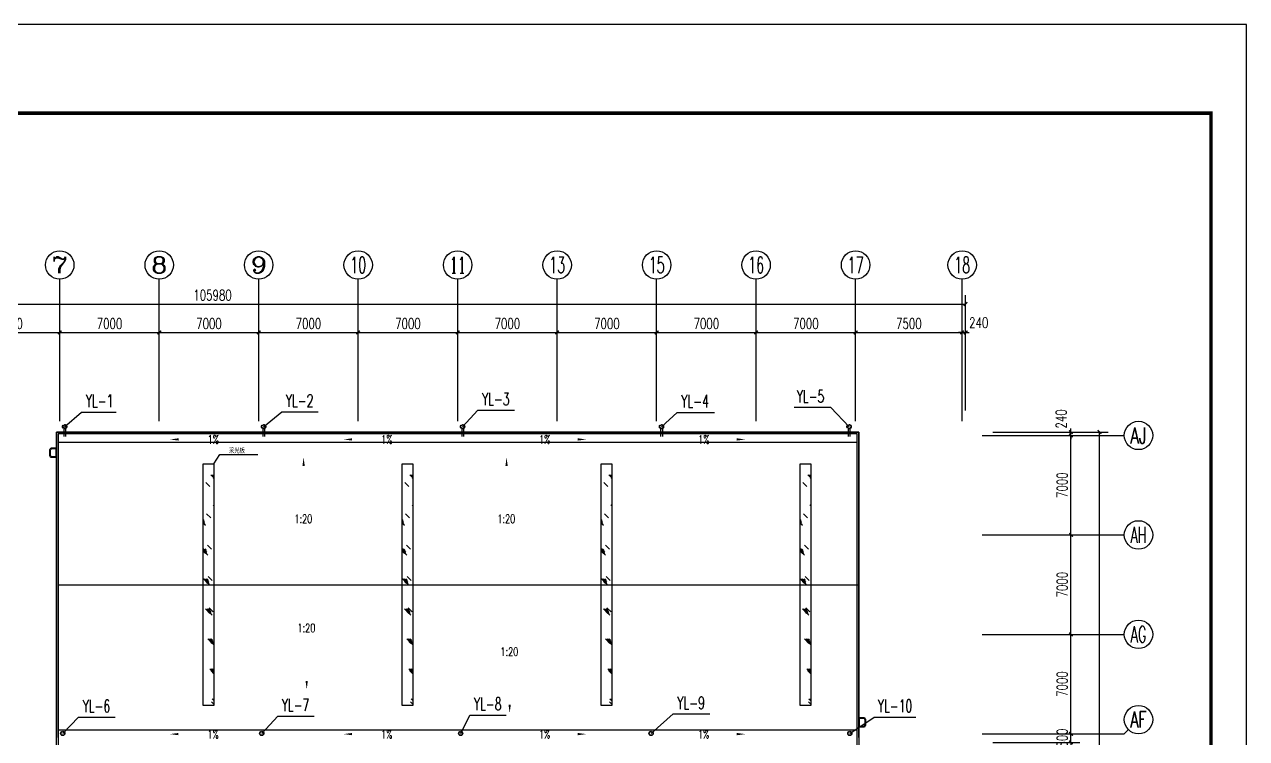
# Model space of a CAD drawing. Extents: x -4407041 to 173436, y -470270 to -29437.
# Drawn here: x 87439 to 173436, y -79700 to -29437 of the extents above; entities that cross this region are included whole.
import ezdxf
from ezdxf.enums import TextEntityAlignment as Align

# ---------------------------------------------------------------- set-up
doc = ezdxf.new("R2010")
doc.units = 0
doc.header["$LTSCALE"] = 1000
doc.header["$MEASUREMENT"] = 0
doc.linetypes.add('30', pattern=[0])
doc.linetypes.add('DASH', pattern=[0.35, 0.25, -0.1])
for name, color, linetype in [('AXIS', 3, 'Continuous'), ('AXIS_TEXT', 7, 'Continuous'), ('DIM_SYMB', 3, 'Continuous'), ('DIM_雨水', 3, 'Continuous'), ('killer_tk3.0000', 1, 'Continuous'), ('PUB_TEXT', 7, 'Continuous'), ('PUB_TITLE', 4, 'Continuous'), ('VPIPE-雨水', 4, 'Continuous'), ('雨水', 4, 'Continuous')]:
    doc.layers.add(name, color=color, linetype=linetype)
doc.styles.add('-宋体', font='', dxfattribs={"width": 0.8})
doc.styles.add('_TCH_AXIS', font='COMPLEX', dxfattribs={"bigfont": 'GBCBIG'})
doc.styles.add('_TCH_DIM', font='SIMPLEX', dxfattribs={"bigfont": 'GBCBIG'})
doc.styles.add('_TCH_DIM_T3', font='SIMPLEX', dxfattribs={"width": 0.705882, "bigfont": 'GBCBIG'})
doc.styles.add('_TWT_SERIAL', font='COMPLEX', dxfattribs={"width": 0.8, "height": 3.5, "bigfont": 'HZTXT'})
doc.styles.add('COMPLEX', font='COMPLEX')
doc.styles.get('-宋体').set_extended_font_data('SimSun')
doc.dimstyles.new('_TCH_ARCH&&250', dxfattribs={"dimtxt": 743.75, "dimasz": 250, "dimexe": 625, "dimexo": 750, "dimgap": 250, "dimtad": 1, "dimdec": 0, "dimzin": 0, "dimdsep": 46, "dimtxsty": '_TCH_DIM_T3', "dimblk": 'ARCHTICK', "dimcen": 0.09, "dimclrt": 7, "dimazin": 2, "dimtfac": 1, "dimtdec": 0, "dimtix": 1, "dimtmove": 2, "dimatfit": 3, "dimfxl": 0, "dimtolj": 1, "dimtzin": 0, "dimarcsym": 0})

# ---------------------------------------------------------------- blocks, each defined once
blk = doc.blocks.new('_ArchTick')
at = {"color": 0, "linetype": 'ByBlock', "const_width": 0.4}
blk.add_lwpolyline([(-0.5, -0.5), (0.5, 0.5)], dxfattribs=at)
blk = doc.blocks.new('*D91')
at = {"layer": 'AXIS', "color": 0, "lineweight": -2}
for p, q in [((82924, -56616), (82924, -50491)), ((89924, -56616), (89924, -50491)), ((82924, -51116), (89924, -51116))]:
    blk.add_line(p, q, dxfattribs=at)
at = {"layer": 'Defpoints', "color": 0}
for p in [(89924, -51116), (82924, -57366), (89924, -57366)]:
    blk.add_point(p, dxfattribs=at)
at = {"layer": 'AXIS', "color": 0, "lineweight": -2, "xscale": 250, "yscale": 250, "zscale": 250, "rotation": 180}
blk.add_blockref('_ArchTick', (82924, -51116), dxfattribs=at)
at = {"layer": 'AXIS', "color": 0, "lineweight": -2, "xscale": 250, "yscale": 250, "zscale": 250}
blk.add_blockref('_ArchTick', (89924, -51116), dxfattribs=at)
at = {"layer": 'AXIS', "color": 7, "insert": (86424, -50494), "char_height": 743.8, "attachment_point": 5, "style": '_TCH_DIM_T3'}
blk.add_mtext('\\A1;7000', dxfattribs=at)
blk = doc.blocks.new('*D92')
at = {"layer": 'AXIS', "color": 0, "lineweight": -2}
for p, q in [((89924, -56616), (89924, -50491)), ((96924, -56616), (96924, -50491)), ((89924, -51116), (96924, -51116))]:
    blk.add_line(p, q, dxfattribs=at)
at = {"layer": 'Defpoints', "color": 0}
for p in [(96924, -51116), (89924, -57366), (96924, -57366)]:
    blk.add_point(p, dxfattribs=at)
at = {"layer": 'AXIS', "color": 0, "lineweight": -2, "xscale": 250, "yscale": 250, "zscale": 250, "rotation": 180}
blk.add_blockref('_ArchTick', (89924, -51116), dxfattribs=at)
at = {"layer": 'AXIS', "color": 0, "lineweight": -2, "xscale": 250, "yscale": 250, "zscale": 250}
blk.add_blockref('_ArchTick', (96924, -51116), dxfattribs=at)
at = {"layer": 'AXIS', "color": 7, "insert": (93424, -50494), "char_height": 743.8, "attachment_point": 5, "style": '_TCH_DIM_T3'}
blk.add_mtext('\\A1;7000', dxfattribs=at)
blk = doc.blocks.new('*D93')
at = {"layer": 'AXIS', "color": 0, "lineweight": -2}
for p, q in [((96924, -56616), (96924, -50491)), ((103924, -56616), (103924, -50491)), ((96924, -51116), (103924, -51116))]:
    blk.add_line(p, q, dxfattribs=at)
at = {"layer": 'Defpoints', "color": 0}
for p in [(103924, -51116), (96924, -57366), (103924, -57366)]:
    blk.add_point(p, dxfattribs=at)
at = {"layer": 'AXIS', "color": 0, "lineweight": -2, "xscale": 250, "yscale": 250, "zscale": 250, "rotation": 180}
blk.add_blockref('_ArchTick', (96924, -51116), dxfattribs=at)
at = {"layer": 'AXIS', "color": 0, "lineweight": -2, "xscale": 250, "yscale": 250, "zscale": 250}
blk.add_blockref('_ArchTick', (103924, -51116), dxfattribs=at)
at = {"layer": 'AXIS', "color": 7, "insert": (100424, -50494), "char_height": 743.8, "attachment_point": 5, "style": '_TCH_DIM_T3'}
blk.add_mtext('\\A1;7000', dxfattribs=at)
blk = doc.blocks.new('*D94')
at = {"layer": 'AXIS', "color": 0, "lineweight": -2}
for p, q in [((103924, -56616), (103924, -50491)), ((110924, -56616), (110924, -50491)), ((103924, -51116), (110924, -51116))]:
    blk.add_line(p, q, dxfattribs=at)
at = {"layer": 'Defpoints', "color": 0}
for p in [(110924, -51116), (103924, -57366), (110924, -57366)]:
    blk.add_point(p, dxfattribs=at)
at = {"layer": 'AXIS', "color": 0, "lineweight": -2, "xscale": 250, "yscale": 250, "zscale": 250, "rotation": 180}
blk.add_blockref('_ArchTick', (103924, -51116), dxfattribs=at)
at = {"layer": 'AXIS', "color": 0, "lineweight": -2, "xscale": 250, "yscale": 250, "zscale": 250}
blk.add_blockref('_ArchTick', (110924, -51116), dxfattribs=at)
at = {"layer": 'AXIS', "color": 7, "insert": (107424, -50494), "char_height": 743.8, "attachment_point": 5, "style": '_TCH_DIM_T3'}
blk.add_mtext('\\A1;7000', dxfattribs=at)
blk = doc.blocks.new('*D95')
at = {"layer": 'AXIS', "color": 0, "lineweight": -2}
for p, q in [((110924, -56616), (110924, -50491)), ((117924, -56616), (117924, -50491)), ((110924, -51116), (117924, -51116))]:
    blk.add_line(p, q, dxfattribs=at)
at = {"layer": 'Defpoints', "color": 0}
for p in [(117924, -51116), (110924, -57366), (117924, -57366)]:
    blk.add_point(p, dxfattribs=at)
at = {"layer": 'AXIS', "color": 0, "lineweight": -2, "xscale": 250, "yscale": 250, "zscale": 250, "rotation": 180}
blk.add_blockref('_ArchTick', (110924, -51116), dxfattribs=at)
at = {"layer": 'AXIS', "color": 0, "lineweight": -2, "xscale": 250, "yscale": 250, "zscale": 250}
blk.add_blockref('_ArchTick', (117924, -51116), dxfattribs=at)
at = {"layer": 'AXIS', "color": 7, "insert": (114424, -50494), "char_height": 743.8, "attachment_point": 5, "style": '_TCH_DIM_T3'}
blk.add_mtext('\\A1;7000', dxfattribs=at)
blk = doc.blocks.new('*D96')
at = {"layer": 'AXIS', "color": 0, "lineweight": -2}
for p, q in [((117924, -56616), (117924, -50491)), ((124924, -56616), (124924, -50491)), ((117924, -51116), (124924, -51116))]:
    blk.add_line(p, q, dxfattribs=at)
at = {"layer": 'Defpoints', "color": 0}
for p in [(124924, -51116), (117924, -57366), (124924, -57366)]:
    blk.add_point(p, dxfattribs=at)
at = {"layer": 'AXIS', "color": 0, "lineweight": -2, "xscale": 250, "yscale": 250, "zscale": 250, "rotation": 180}
blk.add_blockref('_ArchTick', (117924, -51116), dxfattribs=at)
at = {"layer": 'AXIS', "color": 0, "lineweight": -2, "xscale": 250, "yscale": 250, "zscale": 250}
blk.add_blockref('_ArchTick', (124924, -51116), dxfattribs=at)
at = {"layer": 'AXIS', "color": 7, "insert": (121424, -50494), "char_height": 743.8, "attachment_point": 5, "style": '_TCH_DIM_T3'}
blk.add_mtext('\\A1;7000', dxfattribs=at)
blk = doc.blocks.new('*D97')
at = {"layer": 'AXIS', "color": 0, "lineweight": -2}
for p, q in [((124924, -56616), (124924, -50491)), ((131924, -56616), (131924, -50491)), ((124924, -51116), (131924, -51116))]:
    blk.add_line(p, q, dxfattribs=at)
at = {"layer": 'Defpoints', "color": 0}
for p in [(131924, -51116), (124924, -57366), (131924, -57366)]:
    blk.add_point(p, dxfattribs=at)
at = {"layer": 'AXIS', "color": 0, "lineweight": -2, "xscale": 250, "yscale": 250, "zscale": 250, "rotation": 180}
blk.add_blockref('_ArchTick', (124924, -51116), dxfattribs=at)
at = {"layer": 'AXIS', "color": 0, "lineweight": -2, "xscale": 250, "yscale": 250, "zscale": 250}
blk.add_blockref('_ArchTick', (131924, -51116), dxfattribs=at)
at = {"layer": 'AXIS', "color": 7, "insert": (128424, -50494), "char_height": 743.8, "attachment_point": 5, "style": '_TCH_DIM_T3'}
blk.add_mtext('\\A1;7000', dxfattribs=at)
blk = doc.blocks.new('*D98')
at = {"layer": 'AXIS', "color": 0, "lineweight": -2}
for p, q in [((131924, -56616), (131924, -50491)), ((138924, -56616), (138924, -50491)), ((131924, -51116), (138924, -51116))]:
    blk.add_line(p, q, dxfattribs=at)
at = {"layer": 'Defpoints', "color": 0}
for p in [(138924, -51116), (131924, -57366), (138924, -57366)]:
    blk.add_point(p, dxfattribs=at)
at = {"layer": 'AXIS', "color": 0, "lineweight": -2, "xscale": 250, "yscale": 250, "zscale": 250, "rotation": 180}
blk.add_blockref('_ArchTick', (131924, -51116), dxfattribs=at)
at = {"layer": 'AXIS', "color": 0, "lineweight": -2, "xscale": 250, "yscale": 250, "zscale": 250}
blk.add_blockref('_ArchTick', (138924, -51116), dxfattribs=at)
at = {"layer": 'AXIS', "color": 7, "insert": (135424, -50494), "char_height": 743.8, "attachment_point": 5, "style": '_TCH_DIM_T3'}
blk.add_mtext('\\A1;7000', dxfattribs=at)
blk = doc.blocks.new('*D99')
at = {"layer": 'AXIS', "color": 0, "lineweight": -2}
for p, q in [((138924, -56616), (138924, -50491)), ((145924, -56616), (145924, -50491)), ((138924, -51116), (145924, -51116))]:
    blk.add_line(p, q, dxfattribs=at)
at = {"layer": 'Defpoints', "color": 0}
for p in [(145924, -51116), (138924, -57366), (145924, -57366)]:
    blk.add_point(p, dxfattribs=at)
at = {"layer": 'AXIS', "color": 0, "lineweight": -2, "xscale": 250, "yscale": 250, "zscale": 250, "rotation": 180}
blk.add_blockref('_ArchTick', (138924, -51116), dxfattribs=at)
at = {"layer": 'AXIS', "color": 0, "lineweight": -2, "xscale": 250, "yscale": 250, "zscale": 250}
blk.add_blockref('_ArchTick', (145924, -51116), dxfattribs=at)
at = {"layer": 'AXIS', "color": 7, "insert": (142424, -50494), "char_height": 743.8, "attachment_point": 5, "style": '_TCH_DIM_T3'}
blk.add_mtext('\\A1;7000', dxfattribs=at)
blk = doc.blocks.new('*D100')
at = {"layer": 'AXIS', "color": 0, "lineweight": -2}
for p, q in [((145924, -56616), (145924, -50491)), ((153424, -56616), (153424, -50491)), ((145924, -51116), (153424, -51116))]:
    blk.add_line(p, q, dxfattribs=at)
at = {"layer": 'Defpoints', "color": 0}
for p in [(153424, -51116), (145924, -57366), (153424, -57366)]:
    blk.add_point(p, dxfattribs=at)
at = {"layer": 'AXIS', "color": 0, "lineweight": -2, "xscale": 250, "yscale": 250, "zscale": 250, "rotation": 180}
blk.add_blockref('_ArchTick', (145924, -51116), dxfattribs=at)
at = {"layer": 'AXIS', "color": 0, "lineweight": -2, "xscale": 250, "yscale": 250, "zscale": 250}
blk.add_blockref('_ArchTick', (153424, -51116), dxfattribs=at)
at = {"layer": 'AXIS', "color": 7, "insert": (149674, -50494), "char_height": 743.8, "attachment_point": 5, "style": '_TCH_DIM_T3'}
blk.add_mtext('\\A1;7500', dxfattribs=at)
blk = doc.blocks.new('*D101')
at = {"layer": 'AXIS', "color": 0, "lineweight": -2}
for p, q in [((153424, -56616), (153424, -50491)), ((153664, -56616), (153664, -50491)), ((153424, -51116), (153174, -51116)), ((153424, -51116), (153664, -51116)), ((153664, -51116), (153914, -51116))]:
    blk.add_line(p, q, dxfattribs=at)
at = {"layer": 'Defpoints', "color": 0}
for p in [(153664, -51116), (153424, -57366), (153664, -57366)]:
    blk.add_point(p, dxfattribs=at)
at = {"layer": 'AXIS', "color": 0, "lineweight": -2, "xscale": 250, "yscale": 250, "zscale": 250}
blk.add_blockref('_ArchTick', (153424, -51116), dxfattribs=at)
at = {"layer": 'AXIS', "color": 0, "lineweight": -2, "xscale": 250, "yscale": 250, "zscale": 250, "rotation": 180}
blk.add_blockref('_ArchTick', (153664, -51116), dxfattribs=at)
at = {"layer": 'AXIS', "color": 7, "insert": (154589, -50429), "char_height": 743.8, "attachment_point": 5, "style": '_TCH_DIM_T3'}
blk.add_mtext('\\A1;240', dxfattribs=at)
blk = doc.blocks.new('*D102')
at = {"layer": 'AXIS', "color": 0, "lineweight": -2}
for p, q in [((47684, -56616), (47684, -48491)), ((153664, -56616), (153664, -48491)), ((47684, -49116), (153664, -49116))]:
    blk.add_line(p, q, dxfattribs=at)
at = {"layer": 'Defpoints', "color": 0}
for p in [(153664, -49116), (47684, -57366), (153664, -57366)]:
    blk.add_point(p, dxfattribs=at)
at = {"layer": 'AXIS', "color": 0, "lineweight": -2, "xscale": 250, "yscale": 250, "zscale": 250, "rotation": 180}
blk.add_blockref('_ArchTick', (47684, -49116), dxfattribs=at)
at = {"layer": 'AXIS', "color": 0, "lineweight": -2, "xscale": 250, "yscale": 250, "zscale": 250}
blk.add_blockref('_ArchTick', (153664, -49116), dxfattribs=at)
at = {"layer": 'AXIS', "color": 7, "insert": (100674, -48494), "char_height": 743.8, "attachment_point": 5, "style": '_TCH_DIM_T3'}
blk.add_mtext('\\A1;105980', dxfattribs=at)
blk = doc.blocks.new('*D146')
at = {"layer": 'AXIS', "color": 0, "lineweight": -2}
for p, q in [((161081, -79366), (161081, -79116)), ((155581, -79366), (161706, -79366)), ((155581, -79966), (161706, -79966)), ((161081, -79966), (161081, -79366)), ((161081, -79966), (161081, -80216))]:
    blk.add_line(p, q, dxfattribs=at)
at = {"layer": 'Defpoints', "color": 0}
for p in [(154831, -79366), (154831, -79966), (161081, -79366)]:
    blk.add_point(p, dxfattribs=at)
at = {"layer": 'AXIS', "color": 0, "lineweight": -2, "xscale": 250, "yscale": 250, "zscale": 250}
for p, rotation in [((161081, -79366), 270), ((161081, -79966), 90)]:
    blk.add_blockref('_ArchTick', p, dxfattribs=dict(at, rotation=rotation))
at = {"layer": 'AXIS', "color": 7, "insert": (160459, -79666), "char_height": 743.8, "attachment_point": 5, "rotation": 90, "style": '_TCH_DIM_T3'}
blk.add_mtext('\\A1;600', dxfattribs=at)
blk = doc.blocks.new('*D147')
at = {"layer": 'AXIS', "color": 0, "lineweight": -2}
for p, q in [((155581, -72366), (161706, -72366)), ((161081, -79366), (161081, -72366)), ((155581, -79366), (161706, -79366))]:
    blk.add_line(p, q, dxfattribs=at)
at = {"layer": 'Defpoints', "color": 0}
for p in [(154831, -72366), (161081, -72366), (154831, -79366)]:
    blk.add_point(p, dxfattribs=at)
at = {"layer": 'AXIS', "color": 0, "lineweight": -2, "xscale": 250, "yscale": 250, "zscale": 250}
for p, rotation in [((161081, -72366), 90), ((161081, -79366), 270)]:
    blk.add_blockref('_ArchTick', p, dxfattribs=dict(at, rotation=rotation))
at = {"layer": 'AXIS', "color": 7, "insert": (160459, -75866), "char_height": 743.8, "attachment_point": 5, "rotation": 90, "style": '_TCH_DIM_T3'}
blk.add_mtext('\\A1;7000', dxfattribs=at)
blk = doc.blocks.new('*D148')
at = {"layer": 'AXIS', "color": 0, "lineweight": -2}
for p, q in [((155581, -65366), (161706, -65366)), ((161081, -72366), (161081, -65366)), ((155581, -72366), (161706, -72366))]:
    blk.add_line(p, q, dxfattribs=at)
at = {"layer": 'Defpoints', "color": 0}
for p in [(154831, -65366), (161081, -65366), (154831, -72366)]:
    blk.add_point(p, dxfattribs=at)
at = {"layer": 'AXIS', "color": 0, "lineweight": -2, "xscale": 250, "yscale": 250, "zscale": 250}
for p, rotation in [((161081, -65366), 90), ((161081, -72366), 270)]:
    blk.add_blockref('_ArchTick', p, dxfattribs=dict(at, rotation=rotation))
at = {"layer": 'AXIS', "color": 7, "insert": (160459, -68866), "char_height": 743.8, "attachment_point": 5, "rotation": 90, "style": '_TCH_DIM_T3'}
blk.add_mtext('\\A1;7000', dxfattribs=at)
blk = doc.blocks.new('*D149')
at = {"layer": 'AXIS', "color": 0, "lineweight": -2}
for p, q in [((155581, -58366), (161706, -58366)), ((161081, -65366), (161081, -58366)), ((155581, -65366), (161706, -65366))]:
    blk.add_line(p, q, dxfattribs=at)
at = {"layer": 'Defpoints', "color": 0}
for p in [(154831, -58366), (161081, -58366), (154831, -65366)]:
    blk.add_point(p, dxfattribs=at)
at = {"layer": 'AXIS', "color": 0, "lineweight": -2, "xscale": 250, "yscale": 250, "zscale": 250}
for p, rotation in [((161081, -58366), 90), ((161081, -65366), 270)]:
    blk.add_blockref('_ArchTick', p, dxfattribs=dict(at, rotation=rotation))
at = {"layer": 'AXIS', "color": 7, "insert": (160459, -61866), "char_height": 743.8, "attachment_point": 5, "rotation": 90, "style": '_TCH_DIM_T3'}
blk.add_mtext('\\A1;7000', dxfattribs=at)
blk = doc.blocks.new('*D150')
at = {"layer": 'AXIS', "color": 0, "lineweight": -2}
for p, q in [((155581, -58126), (161706, -58126)), ((155581, -58366), (161706, -58366)), ((161081, -58126), (161081, -57876)), ((161081, -58366), (161081, -58126)), ((161081, -58366), (161081, -58616))]:
    blk.add_line(p, q, dxfattribs=at)
at = {"layer": 'Defpoints', "color": 0}
for p in [(154831, -58126), (154831, -58366), (161081, -58126)]:
    blk.add_point(p, dxfattribs=at)
at = {"layer": 'AXIS', "color": 0, "lineweight": -2, "xscale": 250, "yscale": 250, "zscale": 250}
for p, rotation in [((161081, -58126), 270), ((161081, -58366), 90)]:
    blk.add_blockref('_ArchTick', p, dxfattribs=dict(at, rotation=rotation))
at = {"layer": 'AXIS', "color": 7, "insert": (160393, -57201), "char_height": 743.8, "attachment_point": 5, "rotation": 90, "style": '_TCH_DIM_T3'}
blk.add_mtext('\\A1;240', dxfattribs=at)
blk = doc.blocks.new('*D151')
at = {"layer": 'AXIS', "color": 0, "lineweight": -2}
for p, q in [((155581, -58126), (163706, -58126)), ((163081, -240606), (163081, -58126)), ((155581, -240606), (163706, -240606))]:
    blk.add_line(p, q, dxfattribs=at)
at = {"layer": 'Defpoints', "color": 0}
for p in [(154831, -58126), (163081, -58126), (154831, -240606)]:
    blk.add_point(p, dxfattribs=at)
at = {"layer": 'AXIS', "color": 0, "lineweight": -2, "xscale": 250, "yscale": 250, "zscale": 250}
for p, rotation in [((163081, -58126), 90), ((163081, -240606), 270)]:
    blk.add_blockref('_ArchTick', p, dxfattribs=dict(at, rotation=rotation))
at = {"layer": 'AXIS', "color": 7, "insert": (162459, -149366), "char_height": 743.8, "attachment_point": 5, "rotation": 90, "style": '_TCH_DIM_T3'}
blk.add_mtext('\\A1;182480', dxfattribs=at)
blk = doc.blocks.new('_AXISO')
blk.add_circle((0, 0), 0.5)
at = {"layer": 'AXIS_TEXT', "style": 'COMPLEX', "width": 1.041667}
blk.add_attdef('A', text='', height=0.56, dxfattribs=at).set_placement((-0.25, -0.28), (0.25, -0.28), align=Align.FIT)

msp = doc.modelspace()

# ---------------------------------------------------------------- hatches: boundary and pattern name
h = msp.add_hatch()
h.set_pattern_fill('玻璃1', color=4, scale=200, angle=-90, style=0)
h.set_pattern_definition([(315, (574700.5, 5620.8), (979.767, 979.767), [448, -1152]), (315, (574780.5, 5428.8), (979.767, 979.767), [192, -1408]), (315, (574780.5, 5620.8), (979.767, 979.767), [320, -1280]), (315, (574700.5, 5524.8), (-1074.8023, -1074.8023), [400, -1200]), (315, (574620.5, 5620.8), (979.767, 979.767), [640, -960]), (315, (574860.5, 5620.8), (979.767, 979.767), [160, -1440])])
h.paths.add_polyline_path([(100764, -73866.1), (100764, -66866.1), (100024, -66866.1), (100024, -73866.1)])
h.paths.add_polyline_path([(100764, -66866.1), (100764, -59866.1), (100024, -59866.1), (100024, -66866.1)])
h.paths.add_polyline_path([(100764, -59866.1), (100764, -60366.1), (100024, -60366.1), (100024, -59866.1)])
h.paths.add_polyline_path([(100764, -77366.1), (100764, -73866.1), (100024, -73866.1), (100024, -77366.1)])
h = msp.add_hatch()
h.set_pattern_fill('玻璃1', color=4, scale=200, angle=-90, style=0)
h.set_pattern_definition([(315, (588700.5, 5620.8), (979.767, 979.767), [448, -1152]), (315, (588780.5, 5428.8), (979.767, 979.767), [192, -1408]), (315, (588780.5, 5620.8), (979.767, 979.767), [320, -1280]), (315, (588700.5, 5524.8), (-1074.8023, -1074.8023), [400, -1200]), (315, (588620.5, 5620.8), (979.767, 979.767), [640, -960]), (315, (588860.5, 5620.8), (979.767, 979.767), [160, -1440])])
h.paths.add_polyline_path([(114764, -73866.1), (114764, -66866.1), (114024, -66866.1), (114024, -73866.1)])
h.paths.add_polyline_path([(114764, -66866.1), (114764, -59866.1), (114024, -59866.1), (114024, -66866.1)])
h.paths.add_polyline_path([(114764, -59866.1), (114764, -60366.1), (114024, -60366.1), (114024, -59866.1)])
h.paths.add_polyline_path([(114764, -77366.1), (114764, -73866.1), (114024, -73866.1), (114024, -77366.1)])
h = msp.add_hatch()
h.set_pattern_fill('玻璃1', color=4, scale=200, angle=-90, style=0)
h.set_pattern_definition([(315, (602700.5, 5620.8), (979.767, 979.767), [448, -1152]), (315, (602780.5, 5428.8), (979.767, 979.767), [192, -1408]), (315, (602780.5, 5620.8), (979.767, 979.767), [320, -1280]), (315, (602700.5, 5524.8), (-1074.8023, -1074.8023), [400, -1200]), (315, (602620.5, 5620.8), (979.767, 979.767), [640, -960]), (315, (602860.5, 5620.8), (979.767, 979.767), [160, -1440])])
h.paths.add_polyline_path([(128764, -73866.1), (128764, -66866.1), (128024, -66866.1), (128024, -73866.1)])
h.paths.add_polyline_path([(128764, -66866.1), (128764, -59866.1), (128024, -59866.1), (128024, -66866.1)])
h.paths.add_polyline_path([(128764, -59866.1), (128764, -60366.1), (128024, -60366.1), (128024, -59866.1)])
h.paths.add_polyline_path([(128764, -77366.1), (128764, -73866.1), (128024, -73866.1), (128024, -77366.1)])
h = msp.add_hatch()
h.set_pattern_fill('玻璃1', color=4, scale=200, angle=-90, style=0)
h.set_pattern_definition([(315, (616700.5, 5620.8), (979.767, 979.767), [448, -1152]), (315, (616780.5, 5428.8), (979.767, 979.767), [192, -1408]), (315, (616780.5, 5620.8), (979.767, 979.767), [320, -1280]), (315, (616700.5, 5524.8), (-1074.8023, -1074.8023), [400, -1200]), (315, (616620.5, 5620.8), (979.767, 979.767), [640, -960]), (315, (616860.5, 5620.8), (979.767, 979.767), [160, -1440])])
h.paths.add_polyline_path([(142764, -73866.1), (142764, -66866.1), (142024, -66866.1), (142024, -73866.1)])
h.paths.add_polyline_path([(142764, -66866.1), (142764, -59866.1), (142024, -59866.1), (142024, -66866.1)])
h.paths.add_polyline_path([(142764, -59866.1), (142764, -60366.1), (142024, -60366.1), (142024, -59866.1)])
h.paths.add_polyline_path([(142764, -77366.1), (142764, -73866.1), (142024, -73866.1), (142024, -77366.1)])

# ---------------------------------------------------------------- linework, layer by layer
for p, q in [((89803.8, -58846.2), (146043.8, -58846.2)), ((89803.8, -68871.2), (146163.8, -68871.2)), ((146040.5, -79116.2), (89800.5, -79116.2))]:
    msp.add_line(p, q)
for points in [[(146163.8, -79616.2), (146163.8, -58126.2), (89683.8, -58126.2), (89683.8, -79616.2)], [(89683.8, -79616.2), (89683.8, -58126.2), (146163.8, -58126.2), (146163.8, -79616.2)], [(146043.8, -79496.2), (146043.8, -58246.2), (89803.8, -58246.2), (89803.8, -79496.2)], [(100764, -60366.1), (101193.7, -59706.6), (103870.7, -59706.6)], [(146163.8, -79366.2), (146163.8, -114366.2), (153663.8, -114366.2), (153663.8, -170606.2), (146163.8, -170606.2), (146163.8, -191606.2), (139163.8, -191606.2), (139163.8, -219606.2), (129163.8, -219606.2), (129163.8, -224606.2), (123163.8, -224606.2), (123163.8, -238606.2), (118163.8, -238606.2), (118163.8, -240606.2), (47683.8, -240606.2), (47683.8, -163366.2), (89683.8, -163366.2), (89683.8, -79366.2)], [(89803.8, -79366.2), (89803.8, -163486.2), (47803.8, -163486.2), (47803.8, -240486.2), (118043.8, -240486.2), (118043.8, -238486.2), (123043.8, -238486.2), (123043.8, -224486.2), (129043.8, -224486.2), (129043.8, -219486.2), (139163.8, -219486.2)], [(146043.8, -191486.2), (146043.8, -170486.2), (153543.8, -170486.2), (153543.8, -114486.2), (146043.8, -114486.2), (146043.8, -79366.2)]]:
    msp.add_lwpolyline(points)
at = {"color": 4}
for points in [[(100024, -60366.1), (100764, -60366.1), (100764, -77366.1), (100024, -77366.1), (100024, -60366.1)], [(114024, -60366.1), (114764, -60366.1), (114764, -77366.1), (114024, -77366.1), (114024, -60366.1)], [(128024, -60366.1), (128764, -60366.1), (128764, -77366.1), (128024, -77366.1), (128024, -60366.1)], [(142024, -60366.1), (142764, -60366.1), (142764, -77366.1), (142024, -77366.1), (142024, -60366.1)]]:
    msp.add_lwpolyline(points, dxfattribs=at)
for centre in [(90136.9, -79339.6), (104136.9, -79339.6), (118136.9, -79339.6), (131535.5, -79339.6), (145518.8, -79339.6)]:
    msp.add_circle(centre, 150)
at = {"layer": 'AXIS'}
for p, q in [((89923.8, -57366.2), (89923.8, -47366.2)), ((96923.8, -57366.2), (96923.8, -47366.2)), ((103923.8, -57366.2), (103923.8, -47366.2)), ((110923.8, -57366.2), (110923.8, -47366.2)), ((117923.8, -57366.2), (117923.8, -47366.2)), ((124923.8, -57366.2), (124923.8, -47366.2)), ((131923.8, -57366.2), (131923.8, -47366.2)), ((138923.8, -57366.2), (138923.8, -47366.2)), ((145923.8, -57366.2), (145923.8, -47366.2)), ((153422.7, -57366.2), (153422.7, -47366.2)), ((154830.5, -58366.2), (164830.5, -58366.2)), ((154830.5, -65366.2), (164830.5, -65366.2)), ((154830.5, -72366.2), (164830.5, -72366.2)), ((165123.4, -79073.3), (164830.5, -79366.2)), ((154830.5, -79366.2), (164830.5, -79366.2))]:
    msp.add_line(p, q, dxfattribs=at)
msp.add_circle((153422.7, -46366.2), 1000, dxfattribs=at)
at = {"layer": 'DIM_SYMB'}
for points in [[(100042.9, -58646.9, 0, 0, 0), (97680.5, -58646.9, 0, 160, 0), (98280.5, -58646.9, 0, 0, 0)], [(112261, -58646.9, 0, 0, 0), (109898.5, -58646.9, 0, 160, 0), (110498.5, -58646.9, 0, 0, 0)], [(124613.4, -58646.9, 0, 0, 0), (126975.9, -58646.9, 0, 160, 0), (126375.9, -58646.9, 0, 0, 0)], [(135804.8, -58646.9, 0, 0, 0), (138167.2, -58646.9, 0, 160, 0), (137567.2, -58646.9, 0, 0, 0)], [(107082.8, -63656.1, 0, 0, 0), (107082.8, -59908, 0, 160, 0), (107082.8, -60508, 0, 0, 0)], [(121364.5, -63656.1, 0, 0, 0), (121364.5, -59908, 0, 160, 0), (121364.5, -60508, 0, 0, 0)], [(107300.9, -72491.8, 0, 0, 0), (107300.9, -76240, 0, 160, 0), (107300.9, -75640, 0, 0, 0)], [(121582.6, -74158.8, 0, 0, 0), (121582.6, -77907, 0, 160, 0), (121582.6, -77307, 0, 0, 0)], [(100039.6, -79386.5, 0, 0, 0), (97677.1, -79386.5, 0, 160, 0), (98277.1, -79386.5, 0, 0, 0)], [(112257.7, -79386.5, 0, 0, 0), (109895.2, -79386.5, 0, 160, 0), (110495.2, -79386.5, 0, 0, 0)], [(124610.1, -79386.5, 0, 0, 0), (126972.5, -79386.5, 0, 160, 0), (126372.5, -79386.5, 0, 0, 0)], [(135801.4, -79386.5, 0, 0, 0), (138163.9, -79386.5, 0, 160, 0), (137563.9, -79386.5, 0, 0, 0)]]:
    msp.add_lwpolyline(points, format="xyseb", dxfattribs=at)
at = {"layer": 'DIM_雨水'}
for p, q in [((90266.6, -57747.6), (91457.5, -56715.5)), ((91457.5, -56715.5), (93903.2, -56715.5)), ((104266.6, -57747.6), (105546.5, -56711)), ((105546.5, -56711), (108111.9, -56711)), ((118266.6, -57747.6), (119351, -56595.5)), ((119351, -56595.5), (121916.4, -56595.5)), ((132266.6, -57747.6), (133378, -56743.5)), ((133378, -56743.5), (135991.8, -56743.5)), ((144173, -56400), (141607.6, -56400)), ((145467.2, -57747.6), (144173, -56400)), ((90136.9, -79339.6), (91248, -78199.5)), ((91248, -78199.5), (93813.4, -78199.5)), ((104136.9, -79339.6), (105258, -78131.5)), ((105258, -78131.5), (107823.4, -78131.5)), ((118136.9, -79339.6), (118781.5, -78043.5)), ((118781.5, -78043.5), (121346.9, -78043.5)), ((131535.5, -79339.6), (133091, -77971)), ((133091, -77971), (135656.4, -77971)), ((145518.8, -79339.6), (147236, -78185)), ((147236, -78185), (150171.2, -78185))]:
    msp.add_line(p, q, dxfattribs=at)
at = {"layer": 'killer_tk3.0000', "color": 3, "linetype": '30', "ltscale": 0.02}
for points in [[(89346.3, -59247), (89683.8, -59247), (89683.8, -59922), (89346.3, -59922, -0.4142136), (89233.8, -59809.5), (89233.8, -59359.5, -0.4142136)], [(89391.3, -59292), (89638.8, -59292), (89638.8, -59877), (89391.3, -59877, -0.4142136), (89278.8, -59764.5), (89278.8, -59404.5, -0.4142136)], [(146501.3, -78895.1), (146163.8, -78895.1), (146163.8, -78220.1), (146501.3, -78220.1, -0.4142136), (146613.8, -78332.6), (146613.8, -78782.6, -0.4142136)], [(146456.3, -78850.1), (146208.8, -78850.1), (146208.8, -78265.1), (146456.3, -78265.1, -0.4142136), (146568.8, -78377.6), (146568.8, -78737.6, -0.4142136)]]:
    msp.add_lwpolyline(points, format="xyb", close=True, dxfattribs=at)
at = {"layer": 'PUB_TITLE'}
msp.add_lwpolyline([(24935.5, -29436.9), (24935.5, -292186.9), (173435.5, -292186.9), (173435.5, -29436.9)], close=True, dxfattribs=at)
at = {"layer": 'PUB_TITLE', "const_width": 250}
msp.add_lwpolyline([(27435.5, -35686.9), (27435.5, -289686.9), (170935.5, -289686.9), (170935.5, -35686.9)], close=True, dxfattribs=at)
at = {"layer": 'VPIPE-雨水'}
for centre in [(90266.6, -57747.6), (104266.6, -57747.6), (118266.6, -57747.6), (132266.6, -57747.6), (145467.2, -57747.6), (90136.9, -79339.6), (104136.9, -79339.6), (118136.9, -79339.6), (131535.5, -79339.6), (145518.8, -79339.6)]:
    msp.add_circle(centre, 125, dxfattribs=at)
at = {"layer": '雨水', "linetype": 'DASH'}
for p, q in [((90206.6, -57897.6), (90206.6, -58444.6)), ((90326.6, -57897.6), (90326.6, -58444.6)), ((104206.6, -57897.6), (104206.6, -58444.6)), ((104326.6, -57897.6), (104326.6, -58444.6)), ((118206.6, -57897.6), (118206.6, -58444.6)), ((118326.6, -57897.6), (118326.6, -58444.6)), ((132206.6, -57897.6), (132206.6, -58444.6)), ((132326.6, -57897.6), (132326.6, -58444.6)), ((145407.2, -57897.6), (145407.2, -58444.6)), ((145527.2, -57897.6), (145527.2, -58444.6))]:
    msp.add_line(p, q, dxfattribs=at)
for centre in [(90266.6, -57747.6), (104266.6, -57747.6), (118266.6, -57747.6), (132266.6, -57747.6), (145467.2, -57747.6)]:
    msp.add_circle(centre, 150, dxfattribs=at)

# ---------------------------------------------------------------- block references
at = {"layer": 'AXIS'}
ref = msp.add_blockref('_AXISO', (89923.8, -46366.2), dxfattribs=dict(at, xscale=2000, yscale=2000, zscale=2000))
ref.add_attrib('A', '7', dxfattribs={"layer": 'AXIS_TEXT', "height": 1131.4, "style": '_TCH_AXIS', "width": 1.5}).set_placement((89358.2, -46931.9), (90489.5, -46931.9), align=Align.FIT)
ref = msp.add_blockref('_AXISO', (96923.8, -46366.2), dxfattribs=dict(at, xscale=2000, yscale=2000, zscale=2000))
ref.add_attrib('A', '8', dxfattribs={"layer": 'AXIS_TEXT', "height": 1131.4, "style": '_TCH_AXIS', "width": 1.5}).set_placement((96358.2, -46931.9), (97489.5, -46931.9), align=Align.FIT)
ref = msp.add_blockref('_AXISO', (103923.8, -46366.2), dxfattribs=dict(at, xscale=2000, yscale=2000, zscale=2000))
ref.add_attrib('A', '9', dxfattribs={"layer": 'AXIS_TEXT', "height": 1131.4, "style": '_TCH_AXIS', "width": 1.5}).set_placement((103358.2, -46931.9), (104489.5, -46931.9), align=Align.FIT)
ref = msp.add_blockref('_AXISO', (110923.8, -46366.2), dxfattribs=dict(at, xscale=2000, yscale=2000, zscale=2000))
ref.add_attrib('A', '10', dxfattribs={"layer": 'AXIS_TEXT', "height": 1131.37, "style": '_TCH_AXIS', "width": 0.724138}).set_placement((110358.2, -46931.9), (111489.5, -46931.9), align=Align.FIT)
ref = msp.add_blockref('_AXISO', (117923.8, -46366.2), dxfattribs=dict(at, xscale=2000, yscale=2000, zscale=2000))
ref.add_attrib('A', '11', dxfattribs={"layer": 'AXIS_TEXT', "height": 1131.37, "style": '_TCH_AXIS', "width": 0.875}).set_placement((117358.2, -46931.9), (118489.5, -46931.9), align=Align.FIT)
ref = msp.add_blockref('_AXISO', (124923.8, -46366.2), dxfattribs=dict(at, xscale=2000, yscale=2000, zscale=2000))
ref.add_attrib('A', '13', dxfattribs={"layer": 'AXIS_TEXT', "height": 1131.37, "style": '_TCH_AXIS', "width": 0.724138}).set_placement((124358.2, -46931.9), (125489.5, -46931.9), align=Align.FIT)
ref = msp.add_blockref('_AXISO', (131923.8, -46366.2), dxfattribs=dict(at, xscale=2000, yscale=2000, zscale=2000))
ref.add_attrib('A', '15', dxfattribs={"layer": 'AXIS_TEXT', "height": 1131.37, "style": '_TCH_AXIS', "width": 0.724138}).set_placement((131358.2, -46931.9), (132489.5, -46931.9), align=Align.FIT)
ref = msp.add_blockref('_AXISO', (138923.8, -46366.2), dxfattribs=dict(at, xscale=2000, yscale=2000, zscale=2000))
ref.add_attrib('A', '16', dxfattribs={"layer": 'AXIS_TEXT', "height": 1131.37, "style": '_TCH_AXIS', "width": 0.724138}).set_placement((138358.2, -46931.9), (139489.5, -46931.9), align=Align.FIT)
ref = msp.add_blockref('_AXISO', (145923.8, -46366.2), dxfattribs=dict(at, xscale=2000, yscale=2000, zscale=2000))
ref.add_attrib('A', '17', dxfattribs={"layer": 'AXIS_TEXT', "height": 1131.37, "style": '_TCH_AXIS', "width": 0.724138}).set_placement((145358.2, -46931.9), (146489.5, -46931.9), align=Align.FIT)
ref = msp.add_blockref('_AXISO', (165830.5, -58366.2), dxfattribs=dict(at, xscale=2000, yscale=2000, zscale=2000))
ref.add_attrib('A', 'AJ', dxfattribs={"layer": 'AXIS_TEXT', "height": 1131.37, "style": '_TCH_AXIS', "width": 0.65625}).set_placement((165264.8, -58931.9), (166396.2, -58931.9), align=Align.FIT)
ref = msp.add_blockref('_AXISO', (165830.5, -65366.2), dxfattribs=dict(at, xscale=2000, yscale=2000, zscale=2000))
ref.add_attrib('A', 'AH', dxfattribs={"layer": 'AXIS_TEXT', "height": 1131.37, "style": '_TCH_AXIS', "width": 0.512195}).set_placement((165264.8, -65931.9), (166396.2, -65931.9), align=Align.FIT)
ref = msp.add_blockref('_AXISO', (165830.5, -72366.2), dxfattribs=dict(at, xscale=2000, yscale=2000, zscale=2000))
ref.add_attrib('A', 'AG', dxfattribs={"layer": 'AXIS_TEXT', "height": 1131.37, "style": '_TCH_AXIS', "width": 0.538462}).set_placement((165264.8, -72931.9), (166396.2, -72931.9), align=Align.FIT)
ref = msp.add_blockref('_AXISO', (165830.5, -78366.2), dxfattribs=dict(at, xscale=2000, yscale=2000, zscale=2000))
ref.add_attrib('A', 'AF', dxfattribs={"layer": 'AXIS_TEXT', "height": 1131.37, "style": '_TCH_AXIS', "width": 0.567568}).set_placement((165264.8, -78931.9), (166396.2, -78931.9), align=Align.FIT)

# ---------------------------------------------------------------- texts
at = {"layer": 'AXIS', "color": 7, "style": '_TCH_AXIS', "width": 0.724138}
msp.add_text('18', height=1131.37, dxfattribs=at).set_placement((152857, -46931.9), (153988.4, -46931.9), align=Align.FIT)
at = {"layer": 'DIM_SYMB', "color": 7, "style": '_TCH_DIM', "width": 0.705882}
for s, p in [('1%', (100322.9, -58944.4)), ('1%', (112541, -58944.4)), ('1%', (123653.4, -58944.4)), ('1%', (134844.8, -58944.4)), ('1:20', (106432.8, -64531.1)), ('1:20', (120714.5, -64531.1)), ('1:20', (106650.9, -72211.8)), ('1:20', (120932.6, -73878.8)), ('1%', (100319.6, -79684)), ('1%', (112537.7, -79684)), ('1%', (123650.1, -79684)), ('1%', (134841.4, -79684))]:
    msp.add_text(s, height=595, dxfattribs=at).set_placement(p)
at = {"layer": 'DIM_雨水', "color": 7, "style": '_TWT_SERIAL', "width": 0.64}
for s, p in [('YL-1', (91754.9, -56365.5)), ('YL-2', (105830.2, -56361)), ('YL-3', (119634.7, -56245.5)), ('YL-4', (133656.8, -56393.5)), ('YL-5', (141782.6, -56050)), ('YL-6', (91531.7, -77849.5)), ('YL-7', (105541.7, -77781.5)), ('YL-8', (119065.2, -77693.5)), ('YL-9', (133374.7, -77621)), ('YL-10', (147489.6, -77835))]:
    msp.add_text(s, height=875, dxfattribs=at).set_placement(p)
at = {"layer": 'PUB_TEXT', "style": '-宋体', "width": 0.8}
msp.add_text('采光板', height=334.94, dxfattribs=at).set_placement((101828.6, -59585.2))

# ---------------------------------------------------------------- dimensions: what is measured, and where the dimension line sits
at = {"layer": 'AXIS'}
for p1, p2, distance, picture, middle in [((47683.8, -57366.2), (153663.8, -57366.2), 8250, '*D102', (100673.8, -48494.3)), ((82923.8, -57366.2), (89923.8, -57366.2), 6250, '*D91', (86423.8, -50494.3)), ((89923.8, -57366.2), (96923.8, -57366.2), 6250, '*D92', (93423.8, -50494.3)), ((96923.8, -57366.2), (103923.8, -57366.2), 6250, '*D93', (100423.8, -50494.3)), ((103923.8, -57366.2), (110923.8, -57366.2), 6250, '*D94', (107423.8, -50494.3)), ((110923.8, -57366.2), (117923.8, -57366.2), 6250, '*D95', (114423.8, -50494.3)), ((117923.8, -57366.2), (124923.8, -57366.2), 6250, '*D96', (121423.8, -50494.3)), ((124923.8, -57366.2), (131923.8, -57366.2), 6250, '*D97', (128423.8, -50494.3)), ((131923.8, -57366.2), (138923.8, -57366.2), 6250, '*D98', (135423.8, -50494.3)), ((138923.8, -57366.2), (145923.8, -57366.2), 6250, '*D99', (142423.8, -50494.3)), ((145923.8, -57366.2), (153423.7, -57366.2), 6250, '*D100', (149673.8, -50494.3)), ((154830.5, -240606.2), (154830.5, -58126.2), -8250, '*D151', (162458.6, -149366.2)), ((154830.5, -65366.2), (154830.5, -58366.2), -6250, '*D149', (160458.6, -61866.2)), ((154830.5, -72366.2), (154830.5, -65366.2), -6250, '*D148', (160458.6, -68866.2)), ((154830.5, -79366.2), (154830.5, -72366.2), -6250, '*D147', (160458.6, -75866.2)), ((154830.5, -79966.2), (154830.5, -79366.2), -6250, '*D146', (160458.6, -79666.2))]:
    dim = msp.add_aligned_dim(p1=p1, p2=p2, distance=distance, dimstyle='_TCH_ARCH&&250', dxfattribs=at)
    dim.commit()
    dim.dimension.update_dxf_attribs({"geometry": picture, "text_midpoint": middle})
for base, p1, p2, angle, picture, middle in [((153663.8, -51116.2), (153423.7, -57366.2), (153663.8, -57366.2), 0, '*D101', (154588.8, -50428.7)), ((161080.5, -58126.2), (154830.5, -58366.2), (154830.5, -58126.2), 90, '*D150', (160393, -57201.2))]:
    dim = msp.add_linear_dim(base=base, p1=p1, p2=p2, angle=angle, dimstyle='_TCH_ARCH&&250', dxfattribs=at)
    dim.commit()
    dim.dimension.update_dxf_attribs({"geometry": picture, "text_midpoint": middle, "dimtype": 129})

doc.saveas('drawing.dxf')
